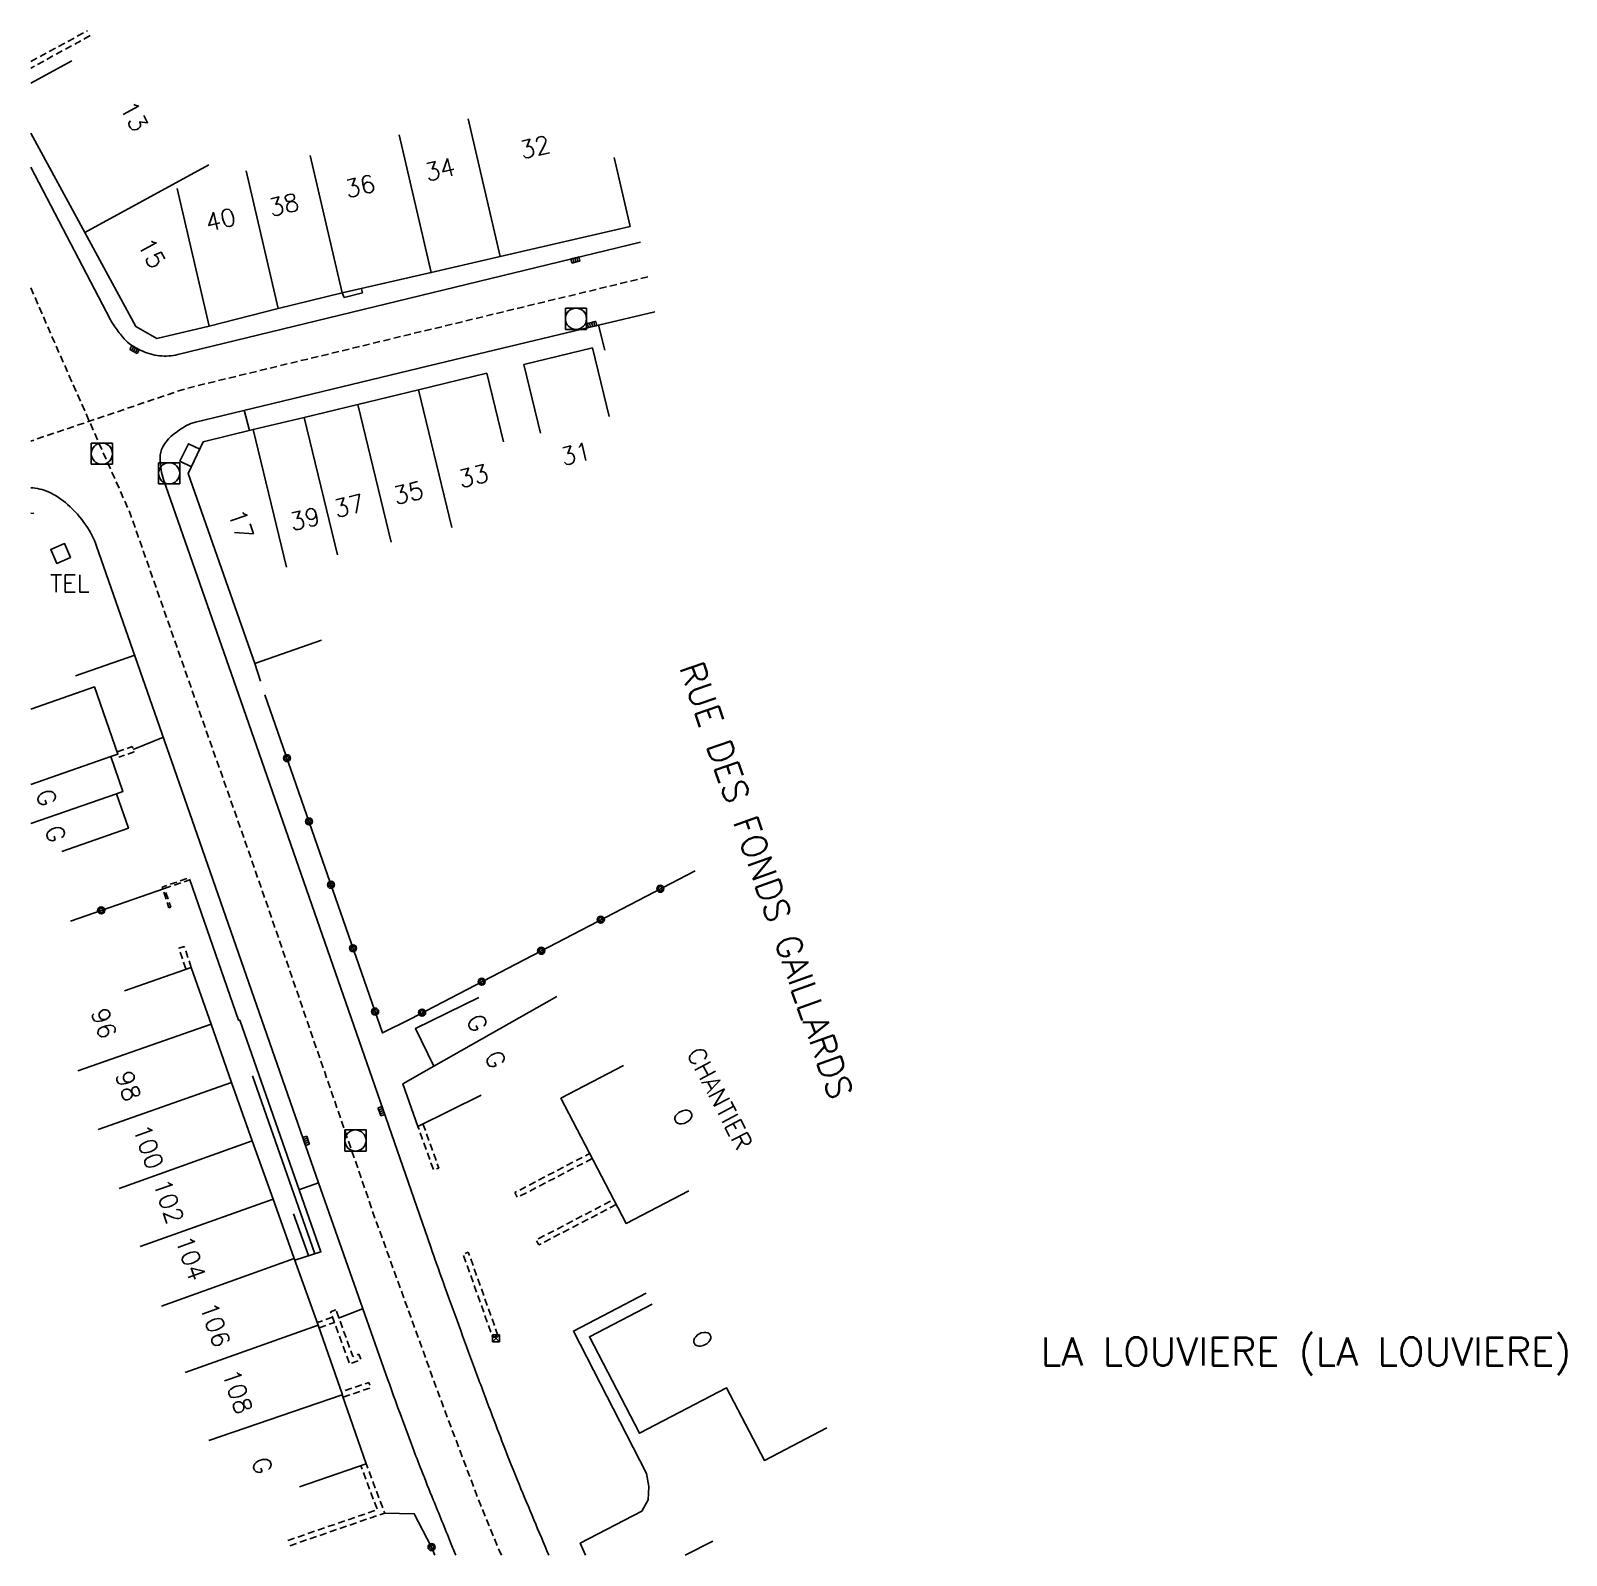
# Model space of a CAD drawing. Header units: millimetres. Extents: x 137000 to 138000, y 128000 to 129000.
# Drawn here: x 137000 to 137108.7, y 128000 to 128107.9 of the extents above; entities that cross this region are included whole.
import ezdxf
from ezdxf.enums import TextEntityAlignment as Align

# ---------------------------------------------------------------- set-up
doc = ezdxf.new("R2010")
doc.units = ezdxf.units.MM
doc.linetypes.add('DASHED', pattern=[0.75, 0.5, -0.25])
doc.layers.get('0').update_dxf_attribs({"linetype": 'CONTINUOUS'})
for name, color, linetype in [('w0001', 6, 'DASHED'), ('w0008', 7, 'CONTINUOUS'), ('w0100', 7, 'CONTINUOUS'), ('W0112', 1, 'DASHED'), ('w0322', 7, 'CONTINUOUS'), ('W0330', 7, 'CONTINUOUS'), ('w0400', 7, 'CONTINUOUS'), ('w0420', 7, 'CONTINUOUS'), ('w0980', 7, 'CONTINUOUS'), ('W0984', 7, 'CONTINUOUS'), ('w0989', 7, 'CONTINUOUS'), ('w0991', 7, 'CONTINUOUS'), ('W1102', 7, 'CONTINUOUS')]:
    doc.layers.add(name, color=color, linetype=linetype)
doc.styles.get("Standard").update_dxf_attribs({"font": 'romans.shx', "width": 0.85})

# ---------------------------------------------------------------- blocks, each defined once
blk = doc.blocks.new('T400')
for p, q in [((-0.15, 0.3), (0.15, 0.3)), ((-0.15, -0.25), (-0.15, 0.3)), ((-0.15, 0.15), (0.15, 0.15)), ((-0.15, 0), (0.15, 0)), ((0.15, 0.3), (0.15, -0.25)), ((-0.15, -0.15), (0.15, -0.15)), ((-0.15, -0.25), (-0.15, -0.3)), ((-0.15, -0.3), (0.15, -0.3)), ((0.15, -0.3), (0.15, -0.25))]:
    blk.add_line(p, q)
blk = doc.blocks.new('T420')
for p, q in [((0.75, 0.75), (-0.75, 0.75)), ((-0.75, 0.75), (-0.75, -0.75)), ((0.75, 0.75), (0.75, -0.75)), ((0.75, -0.75), (-0.75, -0.75))]:
    blk.add_line(p, q)
blk.add_ellipse((0, 0), major_axis=(-0.53, 0.53), ratio=1, start_param=3.926991, end_param=10.210176)
blk = doc.blocks.new('t330o')
at = {"color": 0, "linetype": 'Continuous'}
for p, q in [((0.25, -0.25), (-0.25, 0.25)), ((-0.25, -0.25), (0.25, 0.25)), ((-0.25, 0.25), (-0.25, -0.25)), ((0.25, 0.25), (-0.25, 0.25)), ((0.25, -0.25), (0.25, 0.25)), ((-0.25, -0.25), (0.25, -0.25)), ((-0.25, -0.25), (-0.25, -0.25))]:
    blk.add_line(p, q, dxfattribs=at)
blk = doc.blocks.new('t322o')
at = {"color": 0, "linetype": 'Continuous'}
for radius in [0.25, 0.15]:
    blk.add_circle((0, 0), radius, dxfattribs=at)

msp = doc.modelspace()

# ---------------------------------------------------------------- linework, layer by layer
at = {"layer": 'w0001', "flags": 128}
for points in [[(137043.68, 128090.49), (137011.04, 128082.61), (137000, 128078.87)], [(137033.32, 128000), (137031.86, 128003.52), (137029.12, 128010.76), (137024.37, 128023.87), (137015.92, 128048.41), (137007.07, 128073.68), (137001.8, 128085.59), (137000, 128089.74)]]:
    msp.add_lwpolyline(points, dxfattribs=at)
at = {"layer": 'w0008', "flags": 128}
for points in [[(137043.17, 128092.96), (137010.42, 128085, -0.08653), (137009.12, 128084.91, -0.082677), (137007.82, 128085.28, -0.048523), (137007, 128085.76, -0.06715), (137006.5, 128086.24, -0.01555), (137005.9, 128087.04, -0.032086), (137005.65, 128087.46), (137000, 128098.27)], [(137044.19, 128088.03), (137040.19, 128087.08), (137028.86, 128084.36), (137011.67, 128080.22, 0.070396), (137011.03, 128079.97, 0.041415), (137010.06, 128079.31, 0.095425), (137009.35, 128078.46, 0.132035), (137009.16, 128077.68, 0.035633), (137009.23, 128076.82, 0.044644), (137009.4, 128076.16), (137015.06, 128059.93), (137024.55, 128032.69), (137028.32, 128021.81, 0.003545), (137029.19, 128019.36, 0.001419), (137031.42, 128013.24, 0.001872), (137032.59, 128010.11, 0.002526), (137033.47, 128007.8, 0.00482), (137034.58, 128005.03, 0.00258), (137036.68, 128000)], [(137000, 128075.57, -0.088013), (137001.26, 128075.27, -0.081023), (137002.61, 128074.39, -0.05738), (137003.91, 128072.92, -0.068052), (137004.66, 128071.44), (137010.15, 128055.69), (137020.38, 128026.37), (137025.29, 128012.43, 0.003166), (137026.1, 128010.16, 0.002814), (137027.05, 128007.61, 0.002831), (137027.66, 128006.03, 0.002103), (137028.5, 128003.92, 0.002026), (137029.73, 128000.9, 0.002942), (137030.1, 128000)]]:
    msp.add_lwpolyline(points, format="xyb", dxfattribs=at)
for points in [[(137023.41, 128089.66), (137023.48, 128089.36), (137022.2, 128089.04), (137022.06, 128089.36)], [(137040.19, 128087.08), (137040.64, 128085.3)], [(137015.12, 128081.07), (137015.48, 128079.61)], [(137011.97, 128078.3), (137011.18, 128078.68), (137010.56, 128077.45), (137011.38, 128077.06)], [(137003.16, 128062.25), (137007.37, 128063.71)], [(137007.26, 128057.05), (137009.39, 128057.91)], [(137011.27, 128047.81), (137014.72, 128037.87), (137014.8, 128037.88), (137020.54, 128021.48), (137018.7, 128020.88)], [(137015.7, 128033.93), (137020.1, 128021.4)], [(137020.38, 128026.37), (137018.99, 128025.88)], [(137018.61, 128024.17), (137019.67, 128021.22)], [(137039.27, 128000), (137038.91, 128000.85), (137043.26, 128003.12), (137043.72, 128003.93), (137043.76, 128004.86), (137043.59, 128005.8), (137038.42, 128015.87), (137043.58, 128018.56)], [(137021.8, 128016.79), (137023.49, 128017.44)], [(137048.3, 128001.01), (137046.33, 128000)]]:
    msp.add_lwpolyline(points, dxfattribs=at)
at = {"layer": 'w0100', "flags": 128}
for points in [[(137002.91, 128105.78), (137000, 128104.2)], [(137000, 128100.67), (137003.83, 128093.64), (137007.44, 128086.98), (137008.94, 128086.14), (137012.63, 128087), (137017.52, 128088.26), (137022.06, 128089.36), (137028.36, 128090.8), (137033.23, 128091.94), (137042.43, 128094.07), (137041.31, 128098.94)], [(137036.09, 128079.43), (137034.9, 128084.29), (137039.77, 128085.47), (137040.95, 128080.62)], [(137033.46, 128078.81), (137032.28, 128083.67), (137027.46, 128082.49), (137023.16, 128081.45), (137019.36, 128080.55), (137015.76, 128079.68), (137012.21, 128078.82), (137011.15, 128076.58), (137015.86, 128063.12), (137020.58, 128064.77)], [(137000, 128059.9), (137004.51, 128061.47), (137006.17, 128056.72), (137005.67, 128056.54), (137006.53, 128054.07), (137006.07, 128053.91), (137006.92, 128051.46), (137002.2, 128049.81)], [(137019.02, 128004.84), (137023.75, 128006.47), (137022.06, 128011.36), (137022.07, 128011.36), (137020.36, 128016.29), (137018.66, 128021.01), (137017.16, 128025.22), (137015.68, 128029.33), (137014.21, 128033.46), (137012.78, 128037.59), (137011.37, 128041.6), (137006.65, 128039.95)], [(137031.72, 128039.48), (137027.24, 128037.28), (137028.54, 128034.62), (137026.34, 128033.37), (137027.41, 128030.36), (137031.9, 128032.56)], [(137041.97, 128034.66), (137037.54, 128032.35), (137039.53, 128028.52), (137042.15, 128023.49), (137046.59, 128025.79)], [(137043.99, 128017.78), (137039.55, 128015.47), (137043.11, 128008.64), (137049.26, 128011.85), (137051.94, 128006.71), (137056.37, 128009.03)]]:
    msp.add_lwpolyline(points, dxfattribs=at)
msp.add_lwpolyline([(137002.82, 128070.63), (137002.4, 128071.61), (137001.42, 128071.19), (137001.84, 128070.21)], close=True, dxfattribs=at)
at = {"layer": 'W0112', "flags": 128}
for points in [[(137000, 128105.73), (137004.02, 128107.92)], [(137004.21, 128107.57), (137000, 128105.27)], [(137006.11, 128056.87), (137007.19, 128057.24), (137007.32, 128056.87), (137006.25, 128056.49)], [(137011.37, 128041.6), (137010.87, 128043.09), (137010.49, 128042.97), (137010.99, 128041.47)], [(137027.77, 128030.53), (137028.89, 128027.41), (137028.52, 128027.27), (137027.41, 128030.36)], [(137039.76, 128028.09), (137034.46, 128025.33), (137034.28, 128025.68), (137039.57, 128028.44)], [(137041.45, 128024.82), (137035.97, 128021.97), (137035.78, 128022.32), (137041.27, 128025.18)], [(137021.37, 128016.85), (137020.29, 128016.48)], [(137020.43, 128016.1), (137021.51, 128016.48)], [(137022.12, 128011.19), (137024.07, 128011.86), (137023.94, 128012.24), (137021.99, 128011.57)], [(137018.21, 128001.05), (137024.54, 128003.23), (137023.37, 128006.33)], [(137018.34, 128000.68), (137025.06, 128002.99), (137023.75, 128006.47)]]:
    msp.add_lwpolyline(points, dxfattribs=at)
for points in [[(137009.79, 128045.83), (137009.92, 128045.87), (137009.48, 128047.21), (137011.27, 128047.81), (137011.22, 128047.95), (137011.22, 128047.95), (137009.3, 128047.3)], [(137033.08, 128015.56), (137030.98, 128021.45), (137030.61, 128021.32), (137032.71, 128015.42)], [(137021.61, 128017.38), (137021.23, 128017.24), (137022.57, 128013.54), (137023.38, 128013.85), (137023.23, 128014.23), (137022.81, 128014.06)]]:
    msp.add_lwpolyline(points, close=True, dxfattribs=at)
at = {"layer": 'w0322', "flags": 128}
for points in [[(137000.23, 128073.75), (137000, 128073.77)], [(137015.86, 128063.12), (137016.27, 128061.88)], [(137016.58, 128060.92), (137024.9, 128036.98), (137026.86, 128037.96), (137047.04, 128048.46)], [(137009.48, 128047.21), (137002.81, 128044.88)], [(137025.06, 128002.99), (137027.15, 128002.94), (137028.36, 128000.62), (137028.61, 128000)]]:
    msp.add_lwpolyline(points, dxfattribs=at)
at = {"layer": 'W1102', "flags": 128}
for points in [[(137033.23, 128091.94), (137030.96, 128101.68)], [(137028.36, 128090.8), (137026.09, 128100.54)], [(137022.06, 128089.36), (137019.79, 128099.09)], [(137003.83, 128093.64), (137012.62, 128098.42)], [(137017.52, 128088.26), (137015.25, 128098)], [(137012.63, 128087), (137010.36, 128096.74)], [(137027.46, 128082.49), (137029.82, 128072.75)], [(137023.16, 128081.45), (137025.52, 128071.71)], [(137019.36, 128080.55), (137021.72, 128070.81)], [(137015.76, 128079.68), (137018.12, 128069.94)], [(137005.67, 128056.54), (137000, 128054.56)], [(137006.07, 128053.91), (137000, 128051.79)], [(137028.54, 128034.62), (137037.24, 128039.56)], [(137012.78, 128037.59), (137003.33, 128034.3)], [(137004.78, 128030.14), (137014.21, 128033.46)], [(137015.68, 128029.33), (137006.26, 128025.97)], [(137007.75, 128021.85), (137017.16, 128025.22)], [(137018.66, 128021.01), (137009.25, 128017.64)], [(137010.93, 128012.95), (137020.36, 128016.29)], [(137022.06, 128011.36), (137012.6, 128008.13)]]:
    msp.add_lwpolyline(points, dxfattribs=at)

# ---------------------------------------------------------------- block references
at = {"layer": 'w0322'}
for p, rotation in [((137018.14, 128056.43), 289.1580531048891), ((137019.7, 128051.95), 289.1580531048891), ((137021.26, 128047.46), 289.1580531048891), ((137044.57, 128047.18), 27.49523255021503), ((137004.99, 128045.65), 199.2674869251747), ((137040.36, 128044.99), 27.49523255021503), ((137022.82, 128042.97), 289.1580531048891), ((137036.14, 128042.79), 27.49523255021503), ((137031.93, 128040.6), 27.49523255021503), ((137024.38, 128038.49), 289.1580531048891), ((137027.71, 128038.41), 27.49523255021503), ((137028.38, 128000.58), 291.672014788885)]:
    msp.add_blockref('t322o', p, dxfattribs=dict(at, rotation=rotation))
at = {"layer": 'W0330'}
msp.add_blockref('t330o', (137032.94, 128015.36), dxfattribs=at)
at = {"layer": 'w0400'}
for p, rotation in [((137038.56, 128091.69), 103.8404422990425), ((137039.75, 128087.12), 104.3660263656674), ((137007.35, 128085.35), 60.99014766378364), ((137024.83, 128031.43), 199.0973703525167), ((137019.5, 128029.34), 19.38454766892889)]:
    msp.add_blockref('T400', p, dxfattribs=dict(at, rotation=rotation))
at = {"layer": 'w0420'}
for p in [(137038.6, 128087.53), (137005.04, 128077.98), (137009.8, 128076.59), (137022.99, 128029.36)]:
    msp.add_blockref('T420', p, dxfattribs=at)

# ---------------------------------------------------------------- texts
at = {"layer": 'w0980'}
msp.add_text('LA LOUVIERE (LA LOUVIERE)', height=2, dxfattribs=at).set_placement((137090.28, 128014.28), align=Align.MIDDLE)
at = {"layer": 'W0984'}
msp.add_text('TEL', height=1.25, dxfattribs=at).set_placement((137002.77, 128068.79), align=Align.MIDDLE)
msp.add_text('CHANTIER', height=1.25, rotation=297.4952, dxfattribs=at).set_placement((137048.78, 128032.33), align=Align.MIDDLE)
at = {"layer": 'w0989'}
msp.add_text('RUE DES FONDS GAILLARDS', height=1.75, rotation=289.2138, dxfattribs=at).set_placement((137052.08, 128047.78), align=Align.MIDDLE)
at = {"layer": 'w0991'}
for s, rotation, p in [('13', 298.5968, (137007.32, 128101.86)), ('32', 13.4409, (137035.69, 128099.68)), ('34', 13.4409, (137028.98, 128098.1)), ('36', 13.4409, (137023.32, 128096.92)), ('38', 13.4409, (137017.92, 128095.6)), ('40', 13.4409, (137013.44, 128094.55)), ('15', 298.5968, (137008.57, 128092.18)), ('31', 13.4409, (137038.59, 128077.97)), ('33', 13.4409, (137031.35, 128076.4)), ('35', 13.4409, (137026.74, 128075.21)), ('37', 13.4409, (137022.53, 128074.29)), ('17', 289.2949, (137014.89, 128072.97)), ('39', 13.4409, (137019.41, 128073.36)), ('G', 289.2242, (137001.12, 128053.63)), ('G', 289.2242, (137001.75, 128051.07)), ('96', 288.9969, (137005.18, 128037.66)), ('G', 296.1345, (137031.61, 128037.68)), ('G', 296.1345, (137032.9, 128035.1)), ('98', 288.9969, (137006.9, 128033.22)), ('O', 296.1345, (137046.2, 128031.02)), ('100', 288.9969, (137008.33, 128028.92)), ('102', 288.9969, (137009.76, 128025.06)), ('104', 288.9969, (137011.34, 128021.04)), ('106', 288.9969, (137013.06, 128016.32)), ('O', 297.5029, (137047.54, 128015.29)), ('108', 288.9969, (137014.64, 128011.59)), ('G', 288.9969, (137016.39, 128006.35))]:
    msp.add_text(s, height=1.25, rotation=rotation, dxfattribs=at).set_placement(p, align=Align.MIDDLE)

doc.saveas('drawing.dxf')
